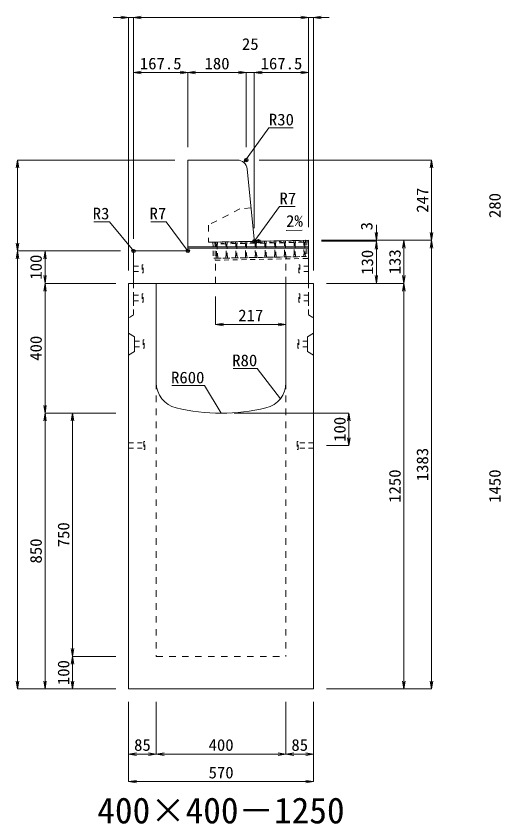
# Model space of a CAD drawing. Units: millimetres at full size; some dimension numbers follow another scale. Extents: x -18734 to 51600, y -18820 to 17820.
# Drawn here: x 36418 to 37913, y 10934 to 13424 of the extents above; entities that cross this region are included whole.
import ezdxf
from ezdxf.enums import TextEntityAlignment as Align

# ---------------------------------------------------------------- set-up
doc = ezdxf.new("R2010")
doc.units = ezdxf.units.MM
doc.header["$LTSCALE"] = 20
doc.header["$PDMODE"] = 32
doc.header["$PDSIZE"] = 10
doc.linetypes.add('USER1', pattern=[2, 1, -1])
doc.linetypes.add('USER2', pattern=[1.35, 0.75, -0.6])
for name, color, linetype, lineweight in [('インサート', 3, 'USER2', 9), ('グレーチング', 7, 'USER2', 5), ('受枠', 3, 'USER2', 9), ('寸法線', 7, 'Continuous', 13), ('引出線', 4, 'Continuous', 13), ('本体', 2, 'Continuous', 13), ('目地', 132, 'Continuous', 5)]:
    doc.layers.add(name, color=color, linetype=linetype, lineweight=lineweight)
doc.layers.add('作業エリア', color=11, linetype='Continuous')
doc.layers.add('文字', color=7, linetype='Continuous')
doc.styles.add('ＭＳ 明朝', font='')
doc.styles.get('ＭＳ 明朝').set_extended_font_data('MS Mincho')

# ---------------------------------------------------------------- blocks, each defined once
blk = doc.blocks.new('open_arrow')
at = {"color": 0, "linetype": 'Continuous', "lineweight": -2}
blk.add_lwpolyline([(7.5, 1.25), (0, 0), (7.5, -1.25)], dxfattribs=at)

msp = doc.modelspace()

# ---------------------------------------------------------------- linework, layer by layer
at = {"layer": 'インサート'}
for p, q in [((36780, 12653.5), (36807, 12653.5)), ((36780, 12653.5), (36780, 12636.5)), ((36810, 12657.5), (36807, 12657.5)), ((36807, 12657.5), (36807, 12632.5)), ((36810, 12632.5), (36810, 12657.5)), ((37290, 12657.5), (37293, 12657.5)), ((37290, 12632.5), (37290, 12657.5)), ((37293, 12657.5), (37293, 12632.5)), ((37320, 12653.5), (37293, 12653.5)), ((37320, 12653.5), (37320, 12636.5)), ((36780, 12636.5), (36807, 12636.5)), ((36807, 12632.5), (36810, 12632.5)), ((37293, 12632.5), (37290, 12632.5)), ((37320, 12636.5), (37293, 12636.5)), ((36780, 12563.5), (36807, 12563.5)), ((36780, 12563.5), (36780, 12546.5)), ((36810, 12567.5), (36807, 12567.5)), ((36807, 12567.5), (36807, 12542.5)), ((36810, 12542.5), (36810, 12567.5)), ((37290, 12567.5), (37293, 12567.5)), ((37290, 12542.5), (37290, 12567.5)), ((37293, 12567.5), (37293, 12542.5)), ((37320, 12563.5), (37293, 12563.5)), ((37320, 12563.5), (37320, 12546.5)), ((36780, 12546.5), (36807, 12546.5)), ((36807, 12542.5), (36810, 12542.5)), ((37293, 12542.5), (37290, 12542.5)), ((37320, 12546.5), (37293, 12546.5)), ((36783.2, 12421.5), (36810.2, 12421.5)), ((36783.2, 12421.5), (36783.2, 12404.5)), ((36783.2, 12404.5), (36810.2, 12404.5)), ((36813.2, 12425.5), (36810.2, 12425.5)), ((36810.2, 12425.5), (36810.2, 12400.5)), ((36813.2, 12400.5), (36813.2, 12425.5)), ((37286.8, 12425.5), (37289.8, 12425.5)), ((37286.8, 12400.5), (37286.8, 12425.5)), ((37289.8, 12425.5), (37289.8, 12400.5)), ((37316.8, 12421.5), (37289.8, 12421.5)), ((37316.8, 12404.5), (37289.8, 12404.5)), ((37316.8, 12421.5), (37316.8, 12404.5)), ((36810.2, 12400.5), (36813.2, 12400.5)), ((37289.8, 12400.5), (37286.8, 12400.5)), ((36765, 12108.5), (36812, 12108.5)), ((36765, 12108.5), (36765, 12091.5)), ((36815, 12112.5), (36812, 12112.5)), ((36812, 12112.5), (36812, 12087.5)), ((36815, 12087.5), (36815, 12112.5)), ((37288, 12112.5), (37285, 12112.5)), ((37285, 12112.5), (37285, 12087.5)), ((37288, 12087.5), (37288, 12112.5)), ((37335, 12108.5), (37288, 12108.5)), ((37335, 12091.5), (37335, 12108.5)), ((36765, 12091.5), (36812, 12091.5)), ((36812, 12087.5), (36815, 12087.5)), ((37285, 12087.5), (37288, 12087.5)), ((37335, 12091.5), (37288, 12091.5))]:
    msp.add_line(p, q, dxfattribs=at)
at = {"layer": 'グレーチング'}
for p, q in [((37033.97, 12727.46), (37308.92, 12732.79)), ((37064.08, 12722.05), (37038.97, 12727.56)), ((37094.07, 12722.63), (37068.96, 12728.14)), ((37124.07, 12723.21), (37098.96, 12728.72)), ((37154.06, 12723.79), (37128.95, 12729.3)), ((37184.06, 12724.37), (37158.95, 12729.88)), ((37214.05, 12724.95), (37188.94, 12730.46)), ((37244.05, 12725.53), (37218.93, 12731.04)), ((37244.05, 12725.53), (37219.05, 12725.05)), ((37274.04, 12726.11), (37248.93, 12731.62)), ((37274.04, 12726.11), (37249.05, 12725.63)), ((37304.04, 12726.69), (37278.92, 12732.2)), ((37304.04, 12726.69), (37279.04, 12726.21)), ((37064.08, 12722.05), (37039.08, 12721.56)), ((37094.07, 12722.63), (37069.08, 12722.14)), ((37124.07, 12723.21), (37099.07, 12722.72)), ((37154.06, 12723.79), (37129.07, 12723.3)), ((37184.06, 12724.37), (37159.06, 12723.88)), ((37214.05, 12724.95), (37189.06, 12724.46)), ((37034.94, 12677.47), (37309.89, 12682.79))]:
    msp.add_line(p, q, dxfattribs=at)
for points in [[(37033.97, 12727.46), (37038.97, 12727.56), (37039.08, 12721.56), (37038.1, 12720.54), (37038.8, 12684.55), (37039.82, 12683.57), (37039.94, 12677.57), (37034.94, 12677.47), (37034.82, 12683.47), (37035.8, 12684.49), (37035.1, 12720.48), (37034.09, 12721.47)], [(37068.8, 12685.13), (37069.81, 12684.15), (37069.93, 12678.15), (37064.93, 12678.05), (37064.82, 12684.05), (37065.8, 12685.07), (37065.1, 12721.07), (37064.08, 12722.05), (37063.96, 12728.04), (37068.96, 12728.14), (37069.08, 12722.14), (37068.1, 12721.12)], [(37098.79, 12685.71), (37099.81, 12684.73), (37099.92, 12678.73), (37094.93, 12678.63), (37094.81, 12684.63), (37095.79, 12685.65), (37095.09, 12721.65), (37094.07, 12722.63), (37093.96, 12728.62), (37098.96, 12728.72), (37099.07, 12722.72), (37098.09, 12721.7)], [(37128.78, 12686.29), (37129.8, 12685.31), (37129.92, 12679.31), (37124.92, 12679.21), (37124.8, 12685.21), (37125.78, 12686.23), (37125.09, 12722.23), (37124.07, 12723.21), (37123.95, 12729.21), (37128.95, 12729.3), (37129.07, 12723.3), (37128.09, 12722.28)], [(37158.78, 12686.87), (37159.8, 12685.89), (37159.91, 12679.89), (37154.91, 12679.8), (37154.8, 12685.79), (37155.78, 12686.81), (37155.08, 12722.81), (37154.06, 12723.79), (37153.95, 12729.79), (37158.95, 12729.88), (37159.06, 12723.88), (37158.08, 12722.86)], [(37185.77, 12687.39), (37185.08, 12723.39), (37184.06, 12724.37), (37183.94, 12730.37), (37188.94, 12730.46), (37189.06, 12724.46), (37188.08, 12723.45), (37188.77, 12687.45), (37189.79, 12686.47), (37189.91, 12680.47), (37184.91, 12680.38), (37184.79, 12686.37)], [(37215.77, 12687.97), (37215.07, 12723.97), (37214.05, 12724.95), (37213.94, 12730.95), (37218.93, 12731.04), (37219.05, 12725.05), (37218.07, 12724.03), (37218.77, 12688.03), (37219.79, 12687.05), (37219.9, 12681.05), (37214.9, 12680.96), (37214.79, 12686.96)], [(37249.05, 12725.63), (37248.06, 12724.61), (37248.76, 12688.61), (37249.78, 12687.63), (37249.9, 12681.63), (37244.9, 12681.54), (37244.78, 12687.54), (37245.76, 12688.56), (37245.07, 12724.55), (37244.05, 12725.53), (37243.93, 12731.53), (37248.93, 12731.62)], [(37279.04, 12726.21), (37278.06, 12725.19), (37278.76, 12689.19), (37279.78, 12688.21), (37279.89, 12682.21), (37274.89, 12682.12), (37274.78, 12688.12), (37275.76, 12689.14), (37275.06, 12725.13), (37274.04, 12726.11), (37273.92, 12732.11), (37278.92, 12732.2)], [(37304.89, 12682.7), (37304.77, 12688.7), (37305.75, 12689.72), (37305.05, 12725.71), (37304.04, 12726.69), (37303.92, 12732.69), (37308.92, 12732.79), (37309.03, 12726.79), (37308.05, 12725.77), (37308.75, 12689.77), (37309.77, 12688.79), (37309.89, 12682.79)]]:
    msp.add_lwpolyline(points, close=True, dxfattribs=at)
at = {"layer": '作業エリア'}
for p in [(37127.5, 12980), (37152.5, 12730), (37165, 12730), (36780, 12700), (36947.5, 12700)]:
    msp.add_point(p, dxfattribs=at)
at = {"layer": '受枠'}
for p, q in [((37024.97, 12727.29), (37317.92, 12732.96)), ((37024.97, 12727.29), (37025.94, 12677.3)), ((37030.97, 12727.41), (37032.05, 12671.42)), ((37311.92, 12732.84), (37312.89, 12682.85)), ((37317.92, 12732.96), (37319, 12676.97)), ((37312.89, 12682.85), (37025.94, 12677.3)), ((37032.05, 12671.42), (37319, 12676.97))]:
    msp.add_line(p, q, dxfattribs=at)
at = {"layer": '受枠', "linetype": 'Continuous'}
msp.add_line((37250.9, 12681.65), (37251.01, 12675.65), dxfattribs=at)
at = {"layer": '寸法線'}
for p, q in [((36828, 13419.95), (36717, 13419.95)), ((36765, 12640), (36765, 13419.95)), ((36780, 13419.95), (37320, 13419.95)), ((36780, 12737), (36780, 13419.95)), ((36780, 12737), (36780, 13419.95)), ((37272, 13419.95), (37383, 13419.95)), ((37320, 12773), (37320, 13419.95)), ((37320, 12773), (37320, 13419.95)), ((37335, 12640), (37335, 13419.95)), ((36780, 13249.95), (36947.5, 13249.95)), ((36780, 12737), (36780, 13249.95)), ((36947.5, 13020), (36947.5, 13249.95)), ((36947.5, 13249.95), (37127.5, 13249.95)), ((36947.5, 13020), (36947.5, 13249.95)), ((37079.5, 13249.95), (37200.5, 13249.95)), ((37127.5, 13020), (37127.5, 13249.95)), ((37127.5, 13020), (37127.5, 13249.95)), ((37152.5, 12770), (37152.5, 13249.95)), ((37152.5, 13249.95), (37320, 13249.95)), ((37152.5, 12770), (37152.5, 13249.95)), ((37320, 12773), (37320, 13249.95)), ((36422.06, 12980), (36422.06, 12700)), ((36907.5, 12980), (36422.06, 12980)), ((37167.5, 12980), (37698.78, 12980)), ((37698.78, 12980), (37698.78, 12733)), ((37528.78, 12781), (37528.78, 12682)), ((37360, 12733), (37528.78, 12733)), ((37360, 12733), (37613.78, 12733)), ((37360, 12733), (37698.78, 12733)), ((37360, 12733), (37698.78, 12733)), ((37360, 12730), (37528.78, 12730)), ((37360, 12730), (37528.78, 12730)), ((37528.78, 12730), (37528.78, 12600)), ((37613.78, 12733), (37613.78, 12600)), ((37698.78, 12733), (37698.78, 11350)), ((36740, 12700), (36422.06, 12700)), ((36422.06, 11350), (36422.06, 12700)), ((36740, 12700), (36422.06, 12700)), ((36507.06, 12600), (36507.06, 12700)), ((36740, 12700), (36507.06, 12700)), ((36507.06, 12600), (36507.06, 12200)), ((36725, 12600), (36507.06, 12600)), ((36725, 12600), (36507.06, 12600)), ((37375, 12600), (37528.78, 12600)), ((37375, 12600), (37613.78, 12600)), ((37375, 12600), (37613.78, 12600)), ((37613.78, 12600), (37613.78, 11350)), ((37033, 12560), (37033, 12473.33)), ((37033, 12473.33), (37250, 12473.33)), ((36725, 12200), (36507.06, 12200)), ((36507.06, 11350), (36507.06, 12200)), ((36725, 12200), (36507.06, 12200)), ((36592.06, 12200), (36592.06, 11450)), ((36725, 12200), (36592.06, 12200)), ((37090, 12200), (37443.78, 12200)), ((37443.78, 12200), (37443.78, 12100)), ((37375, 12100), (37443.78, 12100)), ((36725, 11450), (36592.06, 11450)), ((36592.06, 11450), (36592.06, 11350)), ((36725, 11450), (36592.06, 11450)), ((36725, 11350), (36422.06, 11350)), ((36725, 11350), (36507.06, 11350)), ((36725, 11350), (36592.06, 11350)), ((37375, 11350), (37613.78, 11350)), ((37375, 11350), (37698.78, 11350)), ((36765, 11310), (36765, 11148.84)), ((36765, 11310), (36765, 11063.84)), ((36850, 11310), (36850, 11148.84)), ((36850, 11310), (36850, 11148.84)), ((37250, 11310), (37250, 11148.84)), ((37250, 11310), (37250, 11148.84)), ((37335, 11310), (37335, 11148.84)), ((37335, 11310), (37335, 11063.84)), ((36765, 11148.84), (36850, 11148.84)), ((36850, 11148.84), (37250, 11148.84)), ((37250, 11148.84), (37335, 11148.84)), ((36765, 11063.84), (37335, 11063.84))]:
    msp.add_line(p, q, dxfattribs=at)
at = {"layer": '引出線'}
for points in [[(37120.48, 12972.24), (37197.4, 13079.93), (37272.08, 13079.93)], [(37154.14, 12731.81), (37230, 12837.02), (37277.93, 12837.02)], [(36780.88, 12699.12), (36705.62, 12790.3), (36657.89, 12790.3)], [(36945.45, 12702.05), (36880.97, 12790.3), (36833.04, 12790.3)], [(37251.14, 12763.26), (37299.85, 12764.23), (37251.11, 12763.26)], [(37232.76, 12244.42), (37161.5, 12337.53), (37086.83, 12337.53)], [(37050, 12200), (36998.63, 12284.75), (36897.63, 12284.75)]]:
    msp.add_lwpolyline(points, dxfattribs=at)
at = {"layer": '本体'}
for p, q in [((36947.5, 12980), (36947.5, 12707)), ((37100.35, 12980), (36947.5, 12980)), ((37151.87, 12736.3), (37130.2, 12952.99)), ((37165, 12730), (37158.83, 12730)), ((37165, 12730), (37320, 12733)), ((37320, 12600), (37320, 12733)), ((36780, 12697), (36780, 12600)), ((36940.5, 12700), (36783, 12700)), ((36765, 12600), (36765, 11350)), ((36850, 12600), (36765, 12600)), ((37320, 12600), (36780, 12600)), ((36850, 12600), (36850, 12294.04)), ((37250, 12294.04), (37250, 12600)), ((37335, 12600), (37250, 12600)), ((37335, 11350), (37335, 12600)), ((36765, 11350), (37335, 11350))]:
    msp.add_line(p, q, dxfattribs=at)
at = {"layer": '本体', "linetype": 'USER1'}
for p, q in [((37108, 12830), (37011, 12780)), ((37142.2, 12833), (37108, 12830)), ((37011, 12780), (37011, 12727.02)), ((37011, 12727.02), (37165, 12730)), ((37033, 12600), (37033, 12677.44)), ((37250, 12600), (37250, 12681.64))]:
    msp.add_line(p, q, dxfattribs=at)
at = {"layer": '本体', "linetype": 'USER2', "lineweight": 9}
for p, q in [((36780, 12600), (36780, 12503)), ((37320, 12600), (37320, 12503)), ((36780, 12503), (36765, 12493.5)), ((37320, 12503), (37335, 12493.5))]:
    msp.add_line(p, q, dxfattribs=at)
at = {"layer": '本体', "lineweight": 9}
for p, q in [((36765, 12447), (36783.2, 12435.5)), ((36783.2, 12435.5), (36783.2, 12390.5)), ((37335, 12447), (37316.8, 12435.5)), ((37316.8, 12435.5), (37316.8, 12390.5)), ((36765, 12379), (36783.2, 12390.5)), ((37335, 12379), (37316.8, 12390.5))]:
    msp.add_line(p, q, dxfattribs=at)
at = {"layer": '本体', "linetype": 'USER1', "lineweight": 15}
for p, q in [((36850, 12294.04), (36850, 11450)), ((37250, 12294.04), (37250, 11450)), ((36850, 11450), (37250, 11450))]:
    msp.add_line(p, q, dxfattribs=at)
at = {"layer": '本体'}
for centre, radius, start, end in [((37100.35, 12950), 30, 5.71059, 90), ((37158.83, 12737), 7, 185.71059, 270), ((36940.5, 12707), 7, 270, 0), ((36783, 12697), 3, 90, 180), ((36930, 12294.04), 80, 180, 256.65764), ((37170, 12294.04), 80, 283.34236, 0), ((37050, 12800), 600, 256.65764, 283.34236)]:
    msp.add_arc(centre, radius, start, end, dxfattribs=at)
at = {"layer": '目地'}
for p, q in [((37320, 12713), (36947.5, 12713)), ((37320, 12709), (36947.5, 12709))]:
    msp.add_line(p, q, dxfattribs=at)

# ---------------------------------------------------------------- block references
at = {"layer": '寸法線', "xscale": 3.2, "yscale": 3.2}
for p, rotation in [((36765, 13419.95), 180), ((37320, 13419.95), 180), ((37320, 13419.95), 180), ((36947.5, 13249.95), 180), ((37127.5, 13249.95), 180), ((37127.5, 13249.95), 180), ((37320, 13249.95), 180), ((36422.06, 12980), 270), ((37698.78, 12980), 270), ((37528.78, 12733), 90), ((37698.78, 12733), 90), ((37528.78, 12730), 270), ((37528.78, 12730), 270), ((37613.78, 12733), 270), ((37698.78, 12733), 270), ((36422.06, 12700), 90), ((36422.06, 12700), 270), ((36507.06, 12700), 270), ((36507.06, 12600), 90), ((37528.78, 12600), 90), ((37613.78, 12600), 90), ((36507.06, 12600), 270), ((37613.78, 12600), 270), ((37250, 12473.33), 180), ((36507.06, 12200), 90), ((36507.06, 12200), 270), ((36592.06, 12200), 270), ((37443.78, 12200), 270), ((37443.78, 12100), 90), ((36592.06, 11450), 90), ((36592.06, 11450), 270), ((36422.06, 11350), 90), ((36507.06, 11350), 90), ((36592.06, 11350), 90), ((37613.78, 11350), 90), ((37698.78, 11350), 90), ((36850, 11148.84), 180), ((37250, 11148.84), 180), ((37335, 11148.84), 180), ((37335, 11063.84), 180)]:
    msp.add_blockref('open_arrow', p, dxfattribs=dict(at, rotation=rotation))
for p in [(36780, 13419.95), (36780, 13419.95), (37335, 13419.95), (36780, 13249.95), (36947.5, 13249.95), (37152.5, 13249.95), (37152.5, 13249.95), (37033, 12473.33), (36765, 11148.84), (36850, 11148.84), (37250, 11148.84), (36765, 11063.84)]:
    msp.add_blockref('open_arrow', p, dxfattribs=at)
at = {"layer": '引出線', "xscale": 0.0533, "yscale": 0.0533}
for p, rotation in [((37120.48, 12972.24), 54.5), ((37251.14, 12763.26), 1.1), ((37154.14, 12731.81), 54.2), ((36945.45, 12702.05), 126.2), ((36780.88, 12699.12), 129.5), ((37232.76, 12244.42), 127.4), ((37050, 12200), 121.2)]:
    msp.add_blockref('open_arrow', p, dxfattribs=dict(at, rotation=rotation))

# ---------------------------------------------------------------- texts
at = {"layer": '寸法線', "style": 'ＭＳ 明朝', "width": 1.05}
for s, p in [('25', (37140, 13337.95)), ('167.5', (36863.75, 13277.95)), ('180', (37037.5, 13277.95)), ('167.5', (37236.25, 13277.95)), ('217', (37141.5, 12501.33)), ('85', (36807.5, 11176.84)), ('400', (37050, 11176.84)), ('85', (37292.5, 11176.84)), ('570', (37050, 11091.84))]:
    msp.add_text(s, height=36.03, dxfattribs=at).set_placement(p, align=Align.MIDDLE_CENTER)
for s, p in [('247', (37670.78, 12856.5)), ('280', (37894.06, 12840)), ('3', (37498.78, 12776.34)), ('130', (37500.78, 12665)), ('133', (37585.78, 12666.5)), ('100', (36479.06, 12650)), ('400', (36479.06, 12400)), ('100', (37415.78, 12150)), ('1383', (37670.78, 12041.5)), ('1250', (37585.78, 11975)), ('1450', (37894.06, 11975)), ('750', (36564.06, 11825)), ('850', (36479.06, 11775)), ('100', (36564.06, 11400))]:
    msp.add_text(s, height=36.03, rotation=90, dxfattribs=at).set_placement(p, align=Align.MIDDLE_CENTER)
at = {"layer": '引出線', "style": 'ＭＳ 明朝', "width": 1.05}
for s, p in [('R30', (37197.4, 13123.13)), ('R7', (37230, 12880.22))]:
    msp.add_text(s, height=36.03, dxfattribs=at).set_placement(p, align=Align.TOP_LEFT)
for s, p in [('R3', (36705.62, 12833.5)), ('R7', (36880.97, 12833.5)), ('R80', (37161.5, 12380.73)), ('R600', (36998.63, 12327.95))]:
    msp.add_text(s, height=36.03, dxfattribs=at).set_placement(p, align=Align.TOP_RIGHT)
msp.add_text('2%', height=36.03, rotation=1.146, dxfattribs=at).set_placement((37250.17, 12810.15), align=Align.TOP_LEFT)
at = {"layer": '文字', "style": 'ＭＳ 明朝'}
msp.add_text('400×400－1250', height=80.06, dxfattribs=at).set_placement((37049.52, 10975.03), align=Align.MIDDLE_CENTER)

doc.saveas('drawing.dxf')
